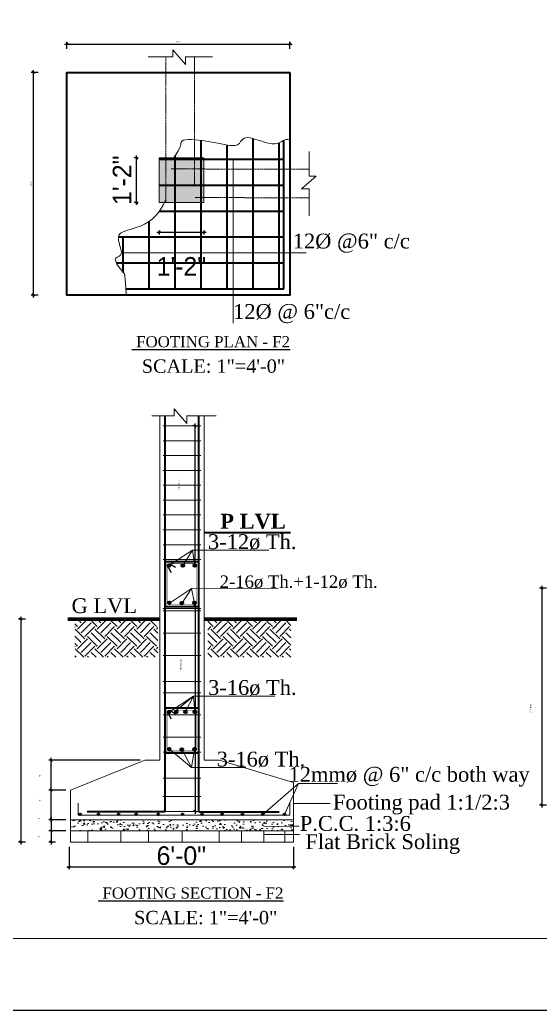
# Model space of a CAD drawing. Header units: inches. Extents: x -5051253 to -5039798, y -3262045 to -3259246.
# Drawn here: x -5041943 to -5041607, y -3262045 to -3261405 of the extents above; entities that cross this region are included whole.
import ezdxf

# ---------------------------------------------------------------- set-up
doc = ezdxf.new("R2010")
doc.units = ezdxf.units.IN
doc.header["$LTSCALE"] = 2
doc.header["$MEASUREMENT"] = 0
doc.header["$PDMODE"] = 34
doc.linetypes.add('ACAD_ISO02W100', pattern=[15, 12, -3])
doc.linetypes.add('HIDDEN', pattern=[0.375, 0.25, -0.125])
doc.layers.get('0').update_dxf_attribs({"linetype": 'CONTINUOUS'})
doc.layers.get('DEFPOINTS').update_dxf_attribs({"color": 141, "linetype": 'CONTINUOUS'})
doc.layers.add('column', color=4, linetype='CONTINUOUS')
for name, color, linetype, lineweight in [('DIM_LINE', 173, 'CONTINUOUS', 20), ('dotted', 131, 'HIDDEN', 13), ('ELE1', 3, 'CONTINUOUS', 9), ('HACTH', 253, 'CONTINUOUS', 5), ('HATCH', 60, 'ACAD_ISO02W100', 13), ('ST-REINFOR', 201, 'CONTINUOUS', 40), ('STIRRUPS', 14, 'CONTINUOUS', 18), ('TEXT', 181, 'CONTINUOUS', 25), ('TRENCH', 1, 'CONTINUOUS', 35), ('WALL ELV', 20, 'CONTINUOUS', 20), ('WALL SEC', 2, 'CONTINUOUS', 35)]:
    doc.layers.add(name, color=color, linetype=linetype, lineweight=lineweight)
doc.styles.add('Lettring Text', font='arial.ttf')
doc.styles.add('NIR', font='COPRGTL.TTF')
doc.styles.add('ordinary', font='times.ttf')
doc.styles.add('TIMES 48', font='times.ttf', dxfattribs={"height": 4})
doc.dimstyles.new('Copy of Standard', dxfattribs={"dimtxt": 6, "dimasz": 2.875, "dimexe": 2, "dimexo": 4, "dimgap": 2, "dimtad": 1, "dimdec": 0, "dimrnd": 1, "dimzin": 0, "dimdsep": 46, "dimlunit": 4, "dimtxsty": 'Lettring Text', "dimcen": 0.1, "dimclrd": 7, "dimclre": 7, "dimclrt": 7, "dimazin": 0, "dimtfac": 0.6450000000000001, "dimtdec": 0, "dimtmove": 1, "dimatfit": 0, "dimfxl": 3, "dimfxlon": 1, "dimtfillclr": 256, "dimtolj": 1, "dimtzin": 0, "dimlwd": -1, "dimlwe": -1, "dimarcsym": 2})
doc.dimstyles.new('nir 48', dxfattribs={"dimscale": 0.5, "dimtxt": 24, "dimasz": 3, "dimexe": 3, "dimexo": 6, "dimgap": 2, "dimtad": 3, "dimdec": 0, "dimzin": 3, "dimlunit": 4, "dimtxsty": 'NIR', "dimblk": 'OBLIQUE', "dimcen": 2.5, "dimdle": 3, "dimclrt": 3, "dimadec": 0, "dimazin": 0, "dimtfac": 1, "dimtdec": 0, "dimtmove": 2, "dimatfit": 3, "dimfxl": 1, "dimarcsym": 0})

# ---------------------------------------------------------------- blocks, each defined once
blk = doc.blocks.new('_Oblique')
at = {"color": 0, "linetype": 'ByBlock', "lineweight": -2}
blk.add_line((-0.5, -0.5), (0.5, 0.5), dxfattribs=at)
blk = doc.blocks.new('*D483')
at = {"layer": 'DEFPOINTS', "color": 0, "transparency": 16777216}
for p in [(-5041910.175535622, -3261921.785811051), (-5041922.796426396, -3261928.985811051), (-5041910.175535622, -3261928.985811051)]:
    blk.add_point(p, dxfattribs=at)
at = {"layer": 'DIM_LINE', "color": 0, "lineweight": -2, "transparency": 16777216}
for p, q in [((-5041913.175535622, -3261921.785811051), (-5041924.296426396, -3261921.785811051)), ((-5041913.175535622, -3261928.985811051), (-5041924.296426396, -3261928.985811051))]:
    blk.add_line(p, q, dxfattribs=at)
at = {"layer": 'DIM_LINE', "color": 0, "linetype": 'ByBlock', "lineweight": -2, "transparency": 16777216}
blk.add_line((-5041922.796426396, -3261920.285811051), (-5041922.796426396, -3261930.485811051), dxfattribs=at)
at = {"layer": 'DIM_LINE', "color": 0, "lineweight": -2, "transparency": 16777216, "xscale": 1.5, "yscale": 1.5, "zscale": 1.5}
for p, rotation in [((-5041922.796426396, -3261921.785811051), 90), ((-5041922.796426396, -3261928.985811051), 270)]:
    blk.add_blockref('_Oblique', p, dxfattribs=dict(at, rotation=rotation))
at = {"layer": 'DIM_LINE', "color": 3, "transparency": 16777216, "insert": (-5041930.604114994, -3261920.675470836), "char_height": 1, "attachment_point": 5, "rotation": 90, "style": 'NIR'}
blk.add_mtext('3"', dxfattribs=at)
blk = doc.blocks.new('*D484')
at = {"layer": 'DEFPOINTS', "color": 0, "transparency": 16777216}
for p in [(-5041912.128926753, -3261792.070644522), (-5041942.379475652, -3261936.185811051), (-5041923.996426397, -3261936.185811051)]:
    blk.add_point(p, dxfattribs=at)
at = {"layer": 'DIM_LINE', "color": 0, "linetype": 'ByBlock', "lineweight": -2, "transparency": 16777216}
blk.add_line((-5041942.379475652, -3261790.570644522), (-5041942.379475652, -3261937.685811051), dxfattribs=at)
at = {"layer": 'DIM_LINE', "color": 0, "lineweight": -2, "transparency": 16777216}
for p, q in [((-5041939.379475652, -3261792.070644522), (-5041943.879475652, -3261792.070644522)), ((-5041939.379475652, -3261936.185811051), (-5041943.879475652, -3261936.185811051))]:
    blk.add_line(p, q, dxfattribs=at)
at = {"layer": 'DIM_LINE', "color": 0, "lineweight": -2, "transparency": 16777216, "xscale": 1.5, "yscale": 1.5, "zscale": 1.5}
for p, rotation in [((-5041942.379475652, -3261792.070644522), 90), ((-5041942.379475652, -3261936.185811051), 270)]:
    blk.add_blockref('_Oblique', p, dxfattribs=dict(at, rotation=rotation))
at = {"layer": 'DIM_LINE', "color": 3, "transparency": 16777216, "insert": (-5041949.911170897, -3261871.927098226), "char_height": 1, "attachment_point": 5, "rotation": 90, "style": 'NIR'}
blk.add_mtext('5\'-0" min.', dxfattribs=at)
blk = doc.blocks.new('*D546')
at = {"layer": 'DEFPOINTS', "color": 0, "transparency": 16777216}
for p in [(-5041922.796426396, -3261902.585811051), (-5041910.175535622, -3261902.585811051), (-5041910.175535622, -3261921.785811051)]:
    blk.add_point(p, dxfattribs=at)
at = {"layer": 'DIM_LINE', "color": 0, "lineweight": -2, "transparency": 16777216}
for p, q in [((-5041913.175535622, -3261902.585811051), (-5041924.296426396, -3261902.585811051)), ((-5041913.175535622, -3261921.785811051), (-5041924.296426396, -3261921.785811051))]:
    blk.add_line(p, q, dxfattribs=at)
at = {"layer": 'DIM_LINE', "color": 0, "linetype": 'ByBlock', "lineweight": -2, "transparency": 16777216}
blk.add_line((-5041922.796426396, -3261923.285811051), (-5041922.796426396, -3261901.085811051), dxfattribs=at)
at = {"layer": 'DIM_LINE', "color": 0, "lineweight": -2, "transparency": 16777216, "xscale": 1.5, "yscale": 1.5, "zscale": 1.5}
for p, rotation in [((-5041922.796426396, -3261902.585811051), 90), ((-5041922.796426396, -3261921.785811051), 270)]:
    blk.add_blockref('_Oblique', p, dxfattribs=dict(at, rotation=rotation))
at = {"layer": 'DIM_LINE', "color": 3, "transparency": 16777216, "insert": (-5041930.079483352, -3261908.991285719), "char_height": 1, "attachment_point": 5, "rotation": 90, "style": 'NIR'}
blk.add_mtext('9"', dxfattribs=at)
blk = doc.blocks.new('*D485')
at = {"layer": 'DEFPOINTS', "color": 0, "transparency": 16777216}
for p in [(-5041934.175493814, -3261438.606589104), (-5041912.575535621, -3261438.606589104), (-5041912.575535621, -3261582.578280299)]:
    blk.add_point(p, dxfattribs=at)
at = {"layer": 'DIM_LINE', "color": 0, "lineweight": -2, "transparency": 16777216}
for p, q in [((-5041931.175493814, -3261438.606589104), (-5041935.675493814, -3261438.606589104)), ((-5041931.175493814, -3261582.578280299), (-5041935.675493814, -3261582.578280299))]:
    blk.add_line(p, q, dxfattribs=at)
at = {"layer": 'DIM_LINE', "color": 0, "linetype": 'ByBlock', "lineweight": -2, "transparency": 16777216}
blk.add_line((-5041934.175493814, -3261584.078280299), (-5041934.175493814, -3261437.106589104), dxfattribs=at)
at = {"layer": 'DIM_LINE', "color": 0, "lineweight": -2, "transparency": 16777216, "xscale": 1.5, "yscale": 1.5, "zscale": 1.5}
for p, rotation in [((-5041934.175493814, -3261438.606589104), 90), ((-5041934.175493814, -3261582.578280299), 270)]:
    blk.add_blockref('_Oblique', p, dxfattribs=dict(at, rotation=rotation))
at = {"layer": 'DIM_LINE', "color": 3, "transparency": 16777216, "insert": (-5041935.693076232, -3261510.592434699), "char_height": 1, "attachment_point": 5, "rotation": 90, "style": 'NIR'}
blk.add_mtext('6\'-0"', dxfattribs=at)
blk = doc.blocks.new('*D486')
at = {"layer": 'DEFPOINTS', "color": 0, "transparency": 16777216}
for p in [(-5041768.575627727, -3261420.328808411), (-5041912.57553562, -3261438.606589102), (-5041768.575627727, -3261438.606589102)]:
    blk.add_point(p, dxfattribs=at)
at = {"layer": 'DIM_LINE', "color": 0, "lineweight": -2, "transparency": 16777216}
for p, q in [((-5041912.57553562, -3261423.328808411), (-5041912.57553562, -3261418.828808411)), ((-5041768.575627727, -3261423.328808411), (-5041768.575627727, -3261418.828808411))]:
    blk.add_line(p, q, dxfattribs=at)
at = {"layer": 'DIM_LINE', "color": 0, "linetype": 'ByBlock', "lineweight": -2, "transparency": 16777216}
blk.add_line((-5041914.07553562, -3261420.328808411), (-5041767.075627727, -3261420.328808411), dxfattribs=at)
at = {"layer": 'DIM_LINE', "color": 0, "lineweight": -2, "transparency": 16777216, "xscale": 1.5, "yscale": 1.5, "zscale": 1.5, "rotation": 180}
blk.add_blockref('_Oblique', (-5041912.57553562, -3261420.328808411), dxfattribs=at)
at = {"layer": 'DIM_LINE', "color": 0, "lineweight": -2, "transparency": 16777216, "xscale": 1.5, "yscale": 1.5, "zscale": 1.5}
blk.add_blockref('_Oblique', (-5041768.575627727, -3261420.328808411), dxfattribs=at)
at = {"layer": 'DIM_LINE', "color": 3, "transparency": 16777216, "insert": (-5041840.575581674, -3261418.811225993), "char_height": 1, "attachment_point": 5, "style": 'NIR'}
blk.add_mtext('6\'-0"', dxfattribs=at)
blk = doc.blocks.new('*D487')
at = {"layer": 'DEFPOINTS', "color": 0, "transparency": 16777216}
for p in [(-5041910.175535622, -3261928.985811051), (-5041922.796426396, -3261936.185811051), (-5041910.175535622, -3261936.185811051)]:
    blk.add_point(p, dxfattribs=at)
at = {"layer": 'DIM_LINE', "color": 0, "lineweight": -2, "transparency": 16777216}
for p, q in [((-5041919.796426396, -3261928.985811051), (-5041924.296426396, -3261928.985811051)), ((-5041919.796426396, -3261936.185811051), (-5041924.296426396, -3261936.185811051))]:
    blk.add_line(p, q, dxfattribs=at)
at = {"layer": 'DIM_LINE', "color": 0, "linetype": 'ByBlock', "lineweight": -2, "transparency": 16777216}
blk.add_line((-5041922.796426396, -3261927.485811051), (-5041922.796426396, -3261937.685811051), dxfattribs=at)
at = {"layer": 'DIM_LINE', "color": 0, "lineweight": -2, "transparency": 16777216, "xscale": 1.5, "yscale": 1.5, "zscale": 1.5}
for p, rotation in [((-5041922.796426396, -3261928.985811051), 90), ((-5041922.796426396, -3261936.185811051), 270)]:
    blk.add_blockref('_Oblique', p, dxfattribs=dict(at, rotation=rotation))
at = {"layer": 'DIM_LINE', "color": 3, "transparency": 16777216, "insert": (-5041930.490862151, -3261932.585811049), "char_height": 1, "attachment_point": 5, "rotation": 90, "style": 'NIR'}
blk.add_mtext('3"', dxfattribs=at)
blk = doc.blocks.new('*D488')
at = {"layer": 'DEFPOINTS', "color": 0, "transparency": 16777216}
for p in [(-5041829.775719834, -3261783.802315679), (-5041829.775719834, -3261916.399860953), (-5041828.154652306, -3261916.399860953)]:
    blk.add_point(p, dxfattribs=at)
at = {"layer": 'DIM_LINE', "color": 0, "lineweight": -2, "transparency": 16777216}
for p, q in [((-5041829.775719834, -3261783.802315679), (-5041831.275719834, -3261783.802315679)), ((-5041829.775719834, -3261916.399860953), (-5041831.275719834, -3261916.399860953))]:
    blk.add_line(p, q, dxfattribs=at)
at = {"layer": 'DIM_LINE', "color": 0, "linetype": 'ByBlock', "lineweight": -2, "transparency": 16777216}
blk.add_line((-5041829.775719834, -3261782.302315679), (-5041829.775719834, -3261917.899860953), dxfattribs=at)
at = {"layer": 'DIM_LINE', "color": 0, "lineweight": -2, "transparency": 16777216, "xscale": 1.5, "yscale": 1.5, "zscale": 1.5}
for p, rotation in [((-5041829.775719834, -3261783.802315679), 90), ((-5041829.775719834, -3261916.399860953), 270)]:
    blk.add_blockref('_Oblique', p, dxfattribs=dict(at, rotation=rotation))
at = {"layer": 'DIM_LINE', "color": 3, "transparency": 16777216, "insert": (-5041838.848171236, -3261821.379257337), "char_height": 1, "attachment_point": 5, "rotation": 90, "style": 'NIR'}
blk.add_mtext('8ø @4" c/c', dxfattribs=at)
blk = doc.blocks.new('*D489')
at = {"layer": 'DEFPOINTS', "color": 0, "transparency": 16777216}
for p in [(-5041826.019923946, -3261667.130542756), (-5041829.823843062, -3261755.002315679), (-5041829.244772617, -3261755.002315679)]:
    blk.add_point(p, dxfattribs=at)
at = {"layer": 'DIM_LINE', "color": 0, "lineweight": -2, "transparency": 16777216}
for p, q in [((-5041829.019923946, -3261667.130542756), (-5041831.323843062, -3261667.130542756)), ((-5041829.823843062, -3261755.002315679), (-5041831.323843062, -3261755.002315679))]:
    blk.add_line(p, q, dxfattribs=at)
at = {"layer": 'DIM_LINE', "color": 0, "linetype": 'ByBlock', "lineweight": -2, "transparency": 16777216}
blk.add_line((-5041829.823843062, -3261665.630542756), (-5041829.823843062, -3261756.502315679), dxfattribs=at)
at = {"layer": 'DIM_LINE', "color": 0, "lineweight": -2, "transparency": 16777216, "xscale": 1.5, "yscale": 1.5, "zscale": 1.5}
for p, rotation in [((-5041829.823843062, -3261667.130542756), 90), ((-5041829.823843062, -3261755.002315679), 270)]:
    blk.add_blockref('_Oblique', p, dxfattribs=dict(at, rotation=rotation))
at = {"layer": 'DIM_LINE', "color": 3, "transparency": 16777216, "insert": (-5041840.044772615, -3261704.75386507), "char_height": 1, "attachment_point": 5, "rotation": 90, "style": 'NIR'}
blk.add_mtext('8ø @4" c/c', dxfattribs=at)
blk = doc.blocks.new('*D490')
at = {"layer": 'DEFPOINTS', "color": 0, "transparency": 16777216}
for p in [(-5041911.087954228, -3261936.185811049), (-5041766.175627726, -3261936.185811049), (-5041766.175627726, -3261952.233241842)]:
    blk.add_point(p, dxfattribs=at)
at = {"layer": 'DIM_LINE', "color": 0, "lineweight": -2, "transparency": 16777216}
for p, q in [((-5041911.087954228, -3261939.185811049), (-5041911.087954228, -3261953.733241842)), ((-5041766.175627726, -3261939.185811049), (-5041766.175627726, -3261953.733241842)), ((-5041912.587954228, -3261952.233241842), (-5041764.675627726, -3261952.233241842))]:
    blk.add_line(p, q, dxfattribs=at)
at = {"layer": 'DIM_LINE', "color": 0, "lineweight": -2, "transparency": 16777216, "xscale": 1.5, "yscale": 1.5, "zscale": 1.5, "rotation": 180}
blk.add_blockref('_Oblique', (-5041911.087954228, -3261952.233241842), dxfattribs=at)
at = {"layer": 'DIM_LINE', "color": 0, "lineweight": -2, "transparency": 16777216, "xscale": 1.5, "yscale": 1.5, "zscale": 1.5}
blk.add_blockref('_Oblique', (-5041766.175627726, -3261952.233241842), dxfattribs=at)
at = {"layer": 'DIM_LINE', "color": 3, "transparency": 16777216, "insert": (-5041838.631790977, -3261945.022252831), "char_height": 12, "attachment_point": 5, "style": 'NIR'}
blk.add_mtext('6\'-0"', dxfattribs=at)
blk = doc.blocks.new('*D491')
at = {"layer": 'DEFPOINTS', "color": 0, "transparency": 16777216}
for p in [(-5041867.530699846, -3261493.966043482), (-5041852.984661369, -3261493.966043482), (-5041852.984661369, -3261522.74909237)]:
    blk.add_point(p, dxfattribs=at)
at = {"layer": 'DIM_LINE', "color": 0, "lineweight": -2, "transparency": 16777216}
for p, q in [((-5041866.530699846, -3261493.966043482), (-5041869.030699846, -3261493.966043482)), ((-5041867.530699846, -3261524.24909237), (-5041867.530699846, -3261492.466043482)), ((-5041866.530699846, -3261522.74909237), (-5041869.030699846, -3261522.74909237))]:
    blk.add_line(p, q, dxfattribs=at)
at = {"layer": 'DIM_LINE', "color": 0, "lineweight": -2, "transparency": 16777216, "xscale": 1.5, "yscale": 1.5, "zscale": 1.5}
for p, rotation in [((-5041867.530699846, -3261493.966043482), 90), ((-5041867.530699846, -3261522.74909237), 270)]:
    blk.add_blockref('_Oblique', p, dxfattribs=dict(at, rotation=rotation))
at = {"layer": 'DIM_LINE', "color": 3, "transparency": 16777216, "insert": (-5041876.917513033, -3261508.357567924), "char_height": 12, "attachment_point": 5, "rotation": 90, "style": 'NIR'}
blk.add_mtext('1\'-2"', dxfattribs=at)
blk = doc.blocks.new('*D492')
at = {"layer": 'DEFPOINTS', "color": 0, "transparency": 16777216}
for p in [(-5041852.984661367, -3261522.745451833), (-5041824.1653034, -3261522.745451833), (-5041824.1653034, -3261541.865403294)]:
    blk.add_point(p, dxfattribs=at)
at = {"layer": 'DIM_LINE', "color": 0, "lineweight": -2, "transparency": 16777216}
for p, q in [((-5041852.984661367, -3261540.865403294), (-5041852.984661367, -3261543.365403294)), ((-5041824.1653034, -3261540.865403294), (-5041824.1653034, -3261543.365403294)), ((-5041854.484661367, -3261541.865403294), (-5041822.6653034, -3261541.865403294))]:
    blk.add_line(p, q, dxfattribs=at)
at = {"layer": 'DIM_LINE', "color": 0, "lineweight": -2, "transparency": 16777216, "xscale": 1.5, "yscale": 1.5, "zscale": 1.5, "rotation": 180}
blk.add_blockref('_Oblique', (-5041852.984661367, -3261541.865403294), dxfattribs=at)
at = {"layer": 'DIM_LINE', "color": 0, "lineweight": -2, "transparency": 16777216, "xscale": 1.5, "yscale": 1.5, "zscale": 1.5}
blk.add_blockref('_Oblique', (-5041824.1653034, -3261541.865403294), dxfattribs=at)
at = {"layer": 'DIM_LINE', "color": 3, "transparency": 16777216, "insert": (-5041838.574982383, -3261564.025842855), "char_height": 12, "attachment_point": 5, "style": 'NIR'}
blk.add_mtext('1\'-2"', dxfattribs=at)
blk = doc.blocks.new('*D494')
at = {"layer": 'DEFPOINTS', "color": 0, "transparency": 16777216}
for p in [(-5041576.355458138, -3261772.107512295), (-5041605.774116943, -3261912.259511745), (-5041587.896601542, -3261912.259511745)]:
    blk.add_point(p, dxfattribs=at)
at = {"layer": 'DIM_LINE', "color": 0, "linetype": 'ByBlock', "lineweight": -2, "transparency": 16777216}
blk.add_line((-5041605.774116943, -3261770.607512295), (-5041605.774116943, -3261913.759511745), dxfattribs=at)
at = {"layer": 'DIM_LINE', "color": 0, "lineweight": -2, "transparency": 16777216}
for p, q in [((-5041602.774116943, -3261772.107512295), (-5041607.274116943, -3261772.107512295)), ((-5041602.774116943, -3261912.259511745), (-5041607.274116943, -3261912.259511745))]:
    blk.add_line(p, q, dxfattribs=at)
at = {"layer": 'DIM_LINE', "color": 0, "lineweight": -2, "transparency": 16777216, "xscale": 1.5, "yscale": 1.5, "zscale": 1.5}
for p, rotation in [((-5041605.774116943, -3261772.107512295), 90), ((-5041605.774116943, -3261912.259511745), 270)]:
    blk.add_blockref('_Oblique', p, dxfattribs=dict(at, rotation=rotation))
at = {"layer": 'DIM_LINE', "color": 3, "transparency": 16777216, "insert": (-5041613.098690568, -3261849.767913522), "char_height": 1, "attachment_point": 5, "rotation": 90, "style": 'NIR', "bg_fill": 3, "box_fill_scale": 1.25, "bg_fill_color": 256, "bg_fill_true_color": 13158600, "bg_fill_transparency": 0}
blk.add_mtext('5\'-0" min.', dxfattribs=at)
blk = doc.blocks.new('*D625')
at = {"layer": 'DEFPOINTS', "color": 0, "transparency": 16777216}
for p in [(-5041922.796426396, -3261883.270644522), (-5041862.175719835, -3261883.270644522), (-5041910.175535622, -3261902.585811051)]:
    blk.add_point(p, dxfattribs=at)
at = {"layer": 'DIM_LINE', "color": 0, "lineweight": -2, "transparency": 16777216}
for p, q in [((-5041865.175719835, -3261883.270644522), (-5041924.296426396, -3261883.270644522)), ((-5041913.175535622, -3261902.585811051), (-5041924.296426396, -3261902.585811051))]:
    blk.add_line(p, q, dxfattribs=at)
at = {"layer": 'DIM_LINE', "color": 0, "linetype": 'ByBlock', "lineweight": -2, "transparency": 16777216}
blk.add_line((-5041922.796426396, -3261904.085811051), (-5041922.796426396, -3261881.770644522), dxfattribs=at)
at = {"layer": 'DIM_LINE', "color": 0, "lineweight": -2, "transparency": 16777216, "xscale": 1.5, "yscale": 1.5, "zscale": 1.5}
for p, rotation in [((-5041922.796426396, -3261883.270644522), 90), ((-5041922.796426396, -3261902.585811051), 270)]:
    blk.add_blockref('_Oblique', p, dxfattribs=dict(at, rotation=rotation))
at = {"layer": 'DIM_LINE', "color": 3, "transparency": 16777216, "insert": (-5041930.079483352, -3261893.115905644), "char_height": 1, "attachment_point": 5, "rotation": 90, "style": 'NIR'}
blk.add_mtext('9"', dxfattribs=at)

msp = doc.modelspace()

# ---------------------------------------------------------------- hatches: boundary and pattern name
at = {"layer": 'column'}
msp.add_hatch(color=256, dxfattribs=at).paths.add_polyline_path([(-5041852.9653034, -3261493.954316202), (-5041852.9653034, -3261522.754316201), (-5041824.1653034, -3261522.754316201), (-5041824.1653034, -3261493.954316202)])
at = {"layer": 'HACTH'}
h = msp.add_hatch(dxfattribs=at)
h.set_pattern_fill('AR-CONC', color=256, scale=1.2, style=0)
h.set_pattern_definition([(49.99999999999999, (-5065767.562562764, -3297089.013747798), (8.607122191209042, -0.753025619791141), [0.8999999999999997, -9.899999999999997]), (355, (-5065767.562562764, -3297089.013747798), (-1.665016003356, 9.026305604400138), [0.7200000000000001, -7.920000000000001]), (100.4514, (-5065766.845302604, -3297089.076499878), (6.942112580568259, 8.27327450473144), [0.7648822799999911, -8.413705343999924]), (46.1842, (-5065767.562562764, -3297086.613747798), (12.80689258350773, -1.986228171948216), [1.35, -14.85]), (96.6356, (-5065766.495321824, -3297086.779267482), (11.21595246658444, 11.6894144508053), [1.147323455999999, -12.620556]), (351.1842, (-5065767.562562764, -3297086.613747798), (11.21594334160353, 11.68942321110389), [1.08, -11.88]), (21, (-5065766.362562764, -3297087.213747798), (7.162884625421539, -4.831426687984064), [0.8999999999999994, -9.899999999999991]), (326.0000000000001, (-5065766.362562764, -3297087.213747798), (2.919783983058981, 8.701800540562232), [0.7199999999999999, -7.919999999999998]), (71.4514, (-5065765.765655967, -3297087.61636707), (10.08267154297788, 3.870365960519428), [0.7648822799999998, -8.413705343999997]), (37.49999999999998, (-5065767.562562764, -3297089.013747798), (0.145918263807488, 3.994726245975737), [0, -7.823999999999999, 0, -8.04, 0, -7.949999999999999]), (7.499999999999998, (-5065767.562562764, -3297089.013747798), (3.156834449305783, 4.732940542588321), [0, -4.584, 0, -7.644, 0, -3.03]), (327.5, (-5065770.238562764, -3297089.013747798), (6.405869234068909, -0.2706584608125575), [0, -3, 0, -9.36, 0, -12.42]), (317.5, (-5065771.438562764, -3297089.013747798), (6.998234032108635, 1.201259787987811), [0, -3.899999999999999, 0, -6.215999999999998, 0, -8.819999999999997])])
h.paths.add_polyline_path([(-5041910.17553562, -3261928.985811049), (-5041766.175627726, -3261928.985811049), (-5041766.175627726, -3261921.785811049), (-5041910.17553562, -3261921.785811049)])
at = {"layer": 'HATCH'}
h = msp.add_hatch(dxfattribs=at)
h.set_pattern_fill('EARTH', color=256, scale=36, angle=45, style=0)
h.set_pattern_definition([(45, (-5129456.2327554, -3301705.321716148), (1.06581410364015e-15, 12.72792206135785), [8.999999999999996, -8.999999999999996]), (45, (-5129458.619240786, -3301702.935230762), (1.06581410364015e-15, 12.72792206135785), [8.999999999999996, -8.999999999999996]), (45, (-5129461.005726173, -3301700.548745376), (1.06581410364015e-15, 12.72792206135785), [8.999999999999996, -8.999999999999996]), (135, (-5129461.005726173, -3301698.957755118), (-12.72792206135785, 1.06581410364015e-15), [8.999999999999996, -8.999999999999996]), (135, (-5129458.619240786, -3301696.571269732), (-12.72792206135785, 1.06581410364015e-15), [8.999999999999996, -8.999999999999996]), (135, (-5129456.2327554, -3301694.184784345), (-12.72792206135785, 1.06581410364015e-15), [8.999999999999996, -8.999999999999996])])
h.paths.add_polyline_path([(-5041853.687748325, -3261793.228590109), (-5041907.45533555, -3261793.228590109), (-5041907.45533555, -3261816.75780654), (-5041853.687748325, -3261816.75780654)])
h = msp.add_hatch(dxfattribs=at)
h.set_pattern_fill('EARTH', color=256, scale=36, angle=45, style=0)
h.set_pattern_definition([(45, (-5129457.704926071, -3301705.321716148), (1.06581410364015e-15, 12.72792206135785), [8.999999999999996, -8.999999999999996]), (45, (-5129460.091411457, -3301702.935230762), (1.06581410364015e-15, 12.72792206135785), [8.999999999999996, -8.999999999999996]), (45, (-5129462.477896844, -3301700.548745376), (1.06581410364015e-15, 12.72792206135785), [8.999999999999996, -8.999999999999996]), (135, (-5129462.477896844, -3301698.957755118), (-12.72792206135785, 1.06581410364015e-15), [8.999999999999996, -8.999999999999996]), (135, (-5129460.091411457, -3301696.571269732), (-12.72792206135785, 1.06581410364015e-15), [8.999999999999996, -8.999999999999996]), (135, (-5129457.704926071, -3301694.184784345), (-12.72792206135785, 1.06581410364015e-15), [8.999999999999996, -8.999999999999996])])
h.paths.add_polyline_path([(-5041767.802793325, -3261793.228590109), (-5041821.57038055, -3261793.228590109), (-5041821.57038055, -3261816.75780654), (-5041767.802793325, -3261816.75780654)])
at = {"layer": 'WALL SEC'}
for points in [[(-5041847.468335029, -3261757.462487764, 1), (-5041845.740335029, -3261757.462487764, 1)], [(-5041845.703355542, -3261757.462487764, -1), (-5041847.431355543, -3261757.462487764, -1)], [(-5041845.703355542, -3261757.462487764, -1), (-5041847.431355543, -3261757.462487764, -1)], [(-5041838.436474591, -3261757.336245196, 1), (-5041836.70847459, -3261757.336245196, 1)], [(-5041836.671495105, -3261757.336245196, -1), (-5041838.399495104, -3261757.336245196, -1)], [(-5041836.671495105, -3261757.336245196, -1), (-5041838.399495104, -3261757.336245196, -1)], [(-5041830.700362418, -3261757.328768048, 1), (-5041828.972362419, -3261757.328768048, 1)], [(-5041828.935382932, -3261757.328768048, -1), (-5041830.663382933, -3261757.328768048, -1)], [(-5041828.935382932, -3261757.328768048, -1), (-5041830.663382933, -3261757.328768048, -1)], [(-5041847.200878821, -3261781.474843482, 1), (-5041845.472878821, -3261781.474843482, 1)], [(-5041839.116718863, -3261781.691588206, -1), (-5041837.388718862, -3261781.691588206, -1)], [(-5041837.351739377, -3261781.691588206, 1), (-5041839.079739377, -3261781.691588206, 1)], [(-5041837.351739377, -3261781.691588206, 1), (-5041839.079739377, -3261781.691588206, 1)], [(-5041831.043344555, -3261781.545076089, 1), (-5041829.315344555, -3261781.545076089, 1)], [(-5041829.27836507, -3261781.545076089, -1), (-5041831.006365069, -3261781.545076089, -1)], [(-5041829.27836507, -3261781.545076089, -1), (-5041831.006365069, -3261781.545076089, -1)], [(-5041847.468335029, -3261852.130816607, 1), (-5041845.740335029, -3261852.130816607, 1)], [(-5041845.703355543, -3261852.130816607, -1), (-5041847.431355543, -3261852.130816607, -1)], [(-5041845.703355543, -3261852.130816607, -1), (-5041847.431355543, -3261852.130816607, -1)], [(-5041842.731309521, -3261852.004574039, 1), (-5041841.003309521, -3261852.004574039, 1)], [(-5041840.966330036, -3261852.004574039, -1), (-5041842.694330035, -3261852.004574039, -1)], [(-5041840.966330036, -3261852.004574039, -1), (-5041842.694330035, -3261852.004574039, -1)], [(-5041836.731309521, -3261852.004574039, 1), (-5041835.003309521, -3261852.004574039, 1)], [(-5041834.966330036, -3261852.004574039, -1), (-5041836.694330035, -3261852.004574039, -1)], [(-5041834.966330036, -3261852.004574039, -1), (-5041836.694330035, -3261852.004574039, -1)], [(-5041830.700362418, -3261851.997096891, 1), (-5041828.972362419, -3261851.997096891, 1)], [(-5041828.935382932, -3261851.997096891, -1), (-5041830.663382933, -3261851.997096891, -1)], [(-5041828.935382932, -3261851.997096891, -1), (-5041830.663382933, -3261851.997096891, -1)], [(-5041847.200878821, -3261876.143172325, 1), (-5041845.472878822, -3261876.143172325, 1)], [(-5041839.116718863, -3261876.359917049, -1), (-5041837.388718862, -3261876.359917049, -1)], [(-5041837.351739377, -3261876.359917049, 1), (-5041839.079739377, -3261876.359917049, 1)], [(-5041837.351739377, -3261876.359917049, 1), (-5041839.079739377, -3261876.359917049, 1)], [(-5041831.043344555, -3261876.213404933, 1), (-5041829.315344555, -3261876.213404933, 1)], [(-5041829.27836507, -3261876.213404933, -1), (-5041831.006365069, -3261876.213404933, -1)], [(-5041829.27836507, -3261876.213404933, -1), (-5041831.006365069, -3261876.213404933, -1)], [(-5041904.588551028, -3261918.252262001, 0.4079589239661823), (-5041904.001391124, -3261918.852124596), (-5041903.975710931, -3261918.852124596, 0.407958923949568), (-5041903.388551028, -3261918.252262001, 1)], [(-5041892.799054883, -3261918.252262001, 0.4079589239661823), (-5041892.21189498, -3261918.852124596), (-5041892.186214787, -3261918.852124596, 0.407958923949568), (-5041891.599054884, -3261918.252262001, 1)], [(-5041879.7307704, -3261918.252262001, 0.4079589239661823), (-5041879.143610496, -3261918.852124596), (-5041879.117930303, -3261918.852124596, 0.407958923949568), (-5041878.5307704, -3261918.252262001, 1)], [(-5041868.407973766, -3261918.252262001, 0.4079589239661823), (-5041867.820813863, -3261918.852124596), (-5041867.79513367, -3261918.852124596, 0.407958923949568), (-5041867.207973767, -3261918.252262001, 1)], [(-5041854.073086114, -3261918.262394289, 0.4079589239661823), (-5041853.485926209, -3261918.862256884), (-5041853.460246017, -3261918.862256884, 0.407958923949568), (-5041852.873086113, -3261918.262394289, 1)], [(-5041838.375013385, -3261918.252262001, 0.4079589239661823), (-5041837.787853481, -3261918.852124596), (-5041837.762173289, -3261918.852124596, 0.407958923949568), (-5041837.175013386, -3261918.252262001, 1)], [(-5041825.840871142, -3261918.252262001, 0.4079589239661823), (-5041825.253711239, -3261918.852124596), (-5041825.228031047, -3261918.852124596, 0.407958923949568), (-5041824.640871142, -3261918.252262001, 1)], [(-5041812.798266848, -3261918.252262001, 0.4079589239661823), (-5041812.211106944, -3261918.852124596), (-5041812.185426751, -3261918.852124596, 0.407958923949568), (-5041811.598266847, -3261918.252262001, 1)], [(-5041799.729982361, -3261918.252262001, 0.4079589239661823), (-5041799.142822457, -3261918.852124596), (-5041799.117142265, -3261918.852124596, 0.407958923949568), (-5041798.529982361, -3261918.252262001, 1)], [(-5041786.636017683, -3261918.252262001, 0.4079589239661823), (-5041786.048857779, -3261918.852124596), (-5041786.023177586, -3261918.852124596, 0.407958923949568), (-5041785.436017683, -3261918.252262001, 1)], [(-5041772.63444305, -3261918.252262001, 0.4079589239661823), (-5041772.047283147, -3261918.852124596), (-5041772.021602954, -3261918.852124596, 0.407958923949568), (-5041771.43444305, -3261918.252262001, 1)]]:
    msp.add_hatch(color=256, dxfattribs=at).paths.add_polyline_path(points)

# ---------------------------------------------------------------- linework, layer by layer
at = {"layer": 'column'}
for p, q in [((-5041847.775719833, -3261757.402315677), (-5041845.203479752, -3261761.82167576)), ((-5041846.036260615, -3261756.279776786), (-5041842.404338523, -3261758.54974427)), ((-5041847.775719834, -3261852.07064452), (-5041845.203479752, -3261856.490004603)), ((-5041846.036260615, -3261850.948105629), (-5041842.404338523, -3261853.218073113))]:
    msp.add_line(p, q, dxfattribs=at)
at = {"layer": 'column', "const_width": 0.24}
for points in [[(-5041829.775719833, -3261756.202315677), (-5041846.575719833, -3261756.202315677, 0.414213562373095), (-5041847.775719833, -3261757.402315677), (-5041847.775719833, -3261781.402315677, 0.414213562373095), (-5041846.575719833, -3261782.602315677), (-5041829.775719833, -3261782.602315677, 0.414213562373095), (-5041828.575719833, -3261781.402315677), (-5041828.575719833, -3261757.402315677, 0.4142135623730446)], [(-5041829.775719834, -3261850.870644521), (-5041846.575719833, -3261850.870644521, 0.414213562373095), (-5041847.775719834, -3261852.07064452), (-5041847.775719834, -3261876.07064452, 0.414213562373095), (-5041846.575719833, -3261877.27064452), (-5041829.775719834, -3261877.27064452, 0.414213562373095), (-5041828.575719833, -3261876.07064452), (-5041828.575719833, -3261852.07064452, 0.4142135623730446)]]:
    msp.add_lwpolyline(points, format="xyb", close=True, dxfattribs=at)
at = {"layer": 'DEFPOINTS'}
msp.add_lwpolyline([(-5039797.870395573, -3259796.884182261), (-5042975.470395572, -3259796.884182261), (-5042975.470395572, -3262044.852702364), (-5039797.870395573, -3262044.852702364)], close=True, dxfattribs=at)
at = {"layer": 'DIM_LINE'}
msp.add_lwpolyline([(-5041852.984661367, -3261522.749092368), (-5041852.984661367, -3261493.96604348), (-5041824.1653034, -3261493.96604348), (-5041824.1653034, -3261522.745451833), (-5041852.984661367, -3261522.745451833)], dxfattribs=at)
at = {"layer": 'DIM_LINE', "const_width": 2.4}
for points in [[(-5041912.128926751, -3261792.07064452), (-5041852.575719833, -3261792.07064452)], [(-5041823.775719833, -3261792.07064452), (-5041763.985458335, -3261792.07064452)]]:
    msp.add_lwpolyline(points, dxfattribs=at)
at = {"layer": 'DIM_LINE'}
for points, knots in [([(-5041768.575627727, -3261482.530086232), (-5041772.300402748, -3261480.699674475), (-5041775.398863542, -3261489.006867738), (-5041798.051017202, -3261477.612664308), (-5041800.98820277, -3261486.061197225), (-5041807.945723625, -3261486.563708139), (-5041842.041065507, -3261478.358497129), (-5041838.542277546, -3261486.324019739), (-5041843.554576424, -3261493.96604348)], [37.10832287472554, 37.10832287472554, 37.10832287472554, 37.10832287472554, 43.24257587675626, 49.95233997564786, 54.99789177259862, 60.97886947335294, 73.41885241833833, 74.95632560051894, 74.95632560051894, 74.95632560051894, 74.95632560051894]), ([(-5041848.840393305, -3261521.002484367), (-5041849.201794719, -3261522.034142878), (-5041852.764318981, -3261530.85766776), (-5041865.244809815, -3261540.25021537), (-5041882.667499843, -3261541.381793016), (-5041874.713723002, -3261558.062112203), (-5041886.02053998, -3261557.233724566), (-5041875.170322019, -3261568.984963312), (-5041875.17231252, -3261568.984963312), (-5041874.204987643, -3261582.285238481)], [32.72133739977775, 32.72133739977775, 32.72133739977775, 32.72133739977775, 33.91915946492475, 43.24257587675626, 49.95233997564786, 54.99789177259862, 60.97886947335294, 73.41885241833833, 75.37712308521508, 75.37712308521508, 75.37712308521508, 75.37712308521508])]:
    msp.add_open_spline(points, degree=3, knots=knots, dxfattribs=at)
at = {"layer": 'dotted'}
for p, q in [((-5041848.696157242, -3261522.749092368), (-5041848.696157242, -3261428.56688147)), ((-5041830.184957243, -3261428.56688147), (-5041830.184957243, -3261511.141730472)), ((-5041845.204245399, -3261501.06362158), (-5041756.041604987, -3261501.171848805)), ((-5041829.778907808, -3261519.57482158), (-5041756.041604987, -3261519.683048805))]:
    msp.add_line(p, q, dxfattribs=at)
at = {"layer": 'ELE1'}
msp.add_lwpolyline([(-5042929.152622636, -3259843.201955198), (-5039844.1881685, -3259843.201955198), (-5039844.1881685, -3261998.534929427), (-5042929.152622636, -3261998.534929427)], close=True, dxfattribs=at)
msp.add_lwpolyline([(-5042929.152622636, -3259843.201955198), (-5039844.1881685, -3259843.201955198), (-5039844.1881685, -3261998.534929427), (-5042929.152622636, -3261998.534929427)], close=True, dxfattribs=at)
at = {"layer": 'HACTH'}
for p, q in [((-5041899.025224812, -3261928.985811049), (-5041899.025224812, -3261936.185811049)), ((-5041877.775719833, -3261928.985811049), (-5041877.775719833, -3261936.185811048)), ((-5041877.775719833, -3261928.985811049), (-5041877.775719833, -3261936.185811048)), ((-5041859.775719833, -3261928.985811049), (-5041859.775719833, -3261936.185811049)), ((-5041838.175719833, -3261928.985811049), (-5041838.175719833, -3261936.185811049)), ((-5041814.175719833, -3261928.985811049), (-5041814.175719833, -3261936.185811049)), ((-5041799.775719833, -3261928.985811049), (-5041799.775719833, -3261936.185811049)), ((-5041785.375719833, -3261928.98581105), (-5041785.375719833, -3261936.18581105)), ((-5041771.796001032, -3261928.985811049), (-5041771.796001032, -3261936.185811049))]:
    msp.add_line(p, q, dxfattribs=at)
at = {"layer": 'HATCH', "linetype": 'Continuous'}
for points in [[(-5041860.112919833, -3261428.56688147), (-5041844.198467707, -3261428.56688147), (-5041844.204775202, -3261424.023687504), (-5041835.974968182, -3261433.485949745), (-5041835.971267708, -3261428.56688147), (-5041818.486325884, -3261428.56688147)], [(-5041756.041604987, -3261489.755086214), (-5041756.041604987, -3261505.66953834), (-5041751.49841102, -3261505.663230846), (-5041760.960673262, -3261513.893037865), (-5041756.041604987, -3261513.89673834), (-5041756.041604987, -3261531.381680163)], [(-5041857.712919833, -3261660.587167238), (-5041843.315319833, -3261660.587167238), (-5041843.321627328, -3261656.043973272), (-5041835.091820308, -3261665.506235513), (-5041835.088119833, -3261660.587167238), (-5041816.086325885, -3261660.587167238)]]:
    msp.add_lwpolyline(points, dxfattribs=at)
at = {"layer": 'ST-REINFOR'}
for p, q in [((-5041825.80911252, -3261578.356453072), (-5041825.798342489, -3261482.867266303)), ((-5041792.209112734, -3261578.360242748), (-5041792.198182459, -3261481.450311034)), ((-5041772.310978645, -3261578.464680297), (-5041772.300402748, -3261482.530086232)), ((-5041809.009112627, -3261578.35834791), (-5041808.998644901, -3261485.5494522)), ((-5041775.409112841, -3261578.362137585), (-5041775.398483397, -3261484.119429799)), ((-5041852.984661367, -3261494.643470858), (-5041772.300205234, -3261494.64347627)), ((-5041842.609112413, -3261578.354558234), (-5041842.599427912, -3261492.489897338)), ((-5041852.984661367, -3261511.443470858), (-5041772.30020636, -3261511.443476269)), ((-5041852.587616107, -3261528.243470884), (-5041772.300207486, -3261528.24347627)), ((-5041859.409112306, -3261578.352663396), (-5041859.404208879, -3261534.877924933)), ((-5041879.187241619, -3261545.0434691), (-5041772.300208614, -3261545.04347627)), ((-5041876.207926888, -3261567.841570648), (-5041876.205355537, -3261545.0434693)), ((-5041880.592044307, -3261561.843469006), (-5041772.30020974, -3261561.843476269)), ((-5041874.585035045, -3261578.464680297), (-5041772.310978645, -3261578.464680297)), ((-5041848.975719833, -3261916.637879281), (-5041848.975719833, -3261660.587167238)), ((-5041827.375719833, -3261916.637879281), (-5041827.375719833, -3261660.587167238)), ((-5041823.775719833, -3261735.983952998), (-5041768.134471201, -3261735.983952998)), ((-5041848.975719833, -3261916.637879281), (-5041899.375719833, -3261916.637879281)), ((-5041827.375719833, -3261916.637879281), (-5041775.450255454, -3261916.637879281))]:
    msp.add_line(p, q, dxfattribs=at)
at = {"layer": 'STIRRUPS'}
for p, q in [((-5041850.331515723, -3261667.130542754), (-5041826.019923944, -3261667.130542754)), ((-5041850.331515723, -3261676.730542754), (-5041826.019923944, -3261676.730542754)), ((-5041850.331515723, -3261686.330542754), (-5041826.019923944, -3261686.330542754)), ((-5041850.331515723, -3261695.930542754), (-5041826.019923944, -3261695.930542754)), ((-5041850.331515723, -3261695.930542754), (-5041826.019923944, -3261695.930542754)), ((-5041850.331515723, -3261705.530542754), (-5041826.019923944, -3261705.530542754)), ((-5041850.331515723, -3261715.130542754), (-5041826.019923944, -3261715.130542754)), ((-5041850.331515723, -3261724.730542754), (-5041826.019923944, -3261724.730542754)), ((-5041850.331515723, -3261734.330542754), (-5041826.019923944, -3261734.330542754)), ((-5041850.331515723, -3261743.930542754), (-5041826.019923944, -3261743.930542754)), ((-5041850.331515723, -3261753.530542754), (-5041825.959383805, -3261753.530542754)), ((-5041850.331515723, -3261785.135747413), (-5041826.019923944, -3261785.135747413)), ((-5041850.331515723, -3261786.799860951), (-5041826.019923944, -3261786.799860951)), ((-5041850.331515723, -3261801.199860951), (-5041826.019923944, -3261801.199860951)), ((-5041850.331515723, -3261815.599860951), (-5041826.019923944, -3261815.599860951)), ((-5041850.331515723, -3261832.399860951), (-5041826.019923944, -3261832.399860951)), ((-5041850.331515723, -3261839.599860951), (-5041826.019923944, -3261839.599860951)), ((-5041850.331515723, -3261839.599860951), (-5041826.019923944, -3261839.599860951)), ((-5041850.331515723, -3261853.999860951), (-5041826.019923944, -3261853.999860951)), ((-5041850.331515723, -3261868.399860951), (-5041826.019923944, -3261868.399860951)), ((-5041850.331515723, -3261877.999860951), (-5041826.019923944, -3261877.999860951)), ((-5041850.331515723, -3261877.999860951), (-5041826.019923944, -3261877.999860951)), ((-5041850.331515723, -3261877.999860951), (-5041826.019923944, -3261877.999860951)), ((-5041850.331515723, -3261894.799860951), (-5041826.019923944, -3261894.799860951)), ((-5041850.331515723, -3261906.799860951), (-5041826.019923944, -3261906.799860951)), ((-5041850.331515723, -3261916.399860951), (-5041826.019923944, -3261916.399860951))]:
    msp.add_line(p, q, dxfattribs=at)
at = {"layer": 'TRENCH'}
msp.add_lwpolyline([(-5041768.575627727, -3261438.606589102), (-5041768.575627727, -3261582.578280297), (-5041912.57553562, -3261582.578280297), (-5041912.57553562, -3261438.606589102), (-5041768.575627727, -3261438.606589102)], dxfattribs=at)
for points in [[(-5041827.375719833, -3261755.002315677), (-5041848.975719833, -3261755.002315677), (-5041848.975719833, -3261783.802315677), (-5041827.375719833, -3261783.802315677)], [(-5041827.375719833, -3261849.67064452), (-5041848.975719834, -3261849.67064452), (-5041848.975719834, -3261878.47064452), (-5041827.375719833, -3261878.47064452)]]:
    msp.add_lwpolyline(points, close=True, dxfattribs=at)
at = {"layer": 'WALL ELV'}
for p, q in [((-5041852.575719833, -3261883.27064452), (-5041852.575719833, -3261660.587167238)), ((-5041823.775719833, -3261883.27064452), (-5041823.775719833, -3261660.587167238)), ((-5041862.175719833, -3261883.27064452), (-5041910.17553562, -3261902.585811049)), ((-5041852.575719833, -3261883.27064452), (-5041862.175719833, -3261883.27064452)), ((-5041823.775719833, -3261883.27064452), (-5041814.175719833, -3261883.27064452)), ((-5041814.175719833, -3261883.27064452), (-5041766.175627726, -3261897.67064452)), ((-5041766.175627726, -3261921.67064452), (-5041766.175627726, -3261897.67064452)), ((-5041910.17553562, -3261921.785811049), (-5041910.17553562, -3261902.585811049)), ((-5041905.179096355, -3261911.00228675), (-5041905.179096355, -3261918.852124596)), ((-5041768.575627727, -3261911.00228675), (-5041768.575627727, -3261918.852124596)), ((-5041905.179096355, -3261918.852124596), (-5041768.575627727, -3261918.852124596)), ((-5041910.17553562, -3261921.785811049), (-5041910.17553562, -3261928.985811049)), ((-5041910.17553562, -3261921.785811049), (-5041766.175627726, -3261921.785811049)), ((-5041766.175627726, -3261921.67064452), (-5041766.175627726, -3261936.185811049)), ((-5041910.17553562, -3261928.985811049), (-5041910.17553562, -3261936.185811049)), ((-5041910.17553562, -3261928.985811049), (-5041766.175627726, -3261928.985811049)), ((-5041910.17553562, -3261936.185811049), (-5041766.175627726, -3261936.185811049))]:
    msp.add_line(p, q, dxfattribs=at)
at = {"layer": 'WALL SEC'}
for centre, radius in [((-5041846.604335029, -3261757.462487764), 0.864), ((-5041846.567355543, -3261757.462487764), 0.864), ((-5041846.567355543, -3261757.462487764), 0.864), ((-5041837.572474591, -3261757.336245196), 0.864), ((-5041837.535495104, -3261757.336245196), 0.864), ((-5041837.535495104, -3261757.336245196), 0.864), ((-5041829.836362419, -3261757.328768048), 0.864), ((-5041829.799382932, -3261757.328768048), 0.864), ((-5041829.799382932, -3261757.328768048), 0.864), ((-5041846.33166098, -3261781.475678357), 0.864), ((-5041838.252718863, -3261781.691588206), 0.864), ((-5041838.215739377, -3261781.691588206), 0.864), ((-5041838.215739377, -3261781.691588206), 0.864), ((-5041830.179344555, -3261781.545076089), 0.864), ((-5041830.142365069, -3261781.545076089), 0.864), ((-5041830.142365069, -3261781.545076089), 0.864), ((-5041846.604335029, -3261852.130816607), 0.864), ((-5041846.567355543, -3261852.130816607), 0.864), ((-5041846.567355543, -3261852.130816607), 0.864), ((-5041841.867309521, -3261852.004574039), 0.864), ((-5041841.830330035, -3261852.004574039), 0.864), ((-5041841.830330035, -3261852.004574039), 0.864), ((-5041835.867309521, -3261852.004574039), 0.864), ((-5041835.830330035, -3261852.004574039), 0.864), ((-5041835.830330035, -3261852.004574039), 0.864), ((-5041829.836362419, -3261851.997096891), 0.864), ((-5041829.799382932, -3261851.997096891), 0.864), ((-5041829.799382932, -3261851.997096891), 0.864), ((-5041846.33166098, -3261876.1440072), 0.864), ((-5041838.252718863, -3261876.359917049), 0.864), ((-5041838.215739377, -3261876.359917049), 0.864), ((-5041838.215739377, -3261876.359917049), 0.864), ((-5041830.179344555, -3261876.213404933), 0.864), ((-5041830.14236507, -3261876.213404933), 0.864), ((-5041830.14236507, -3261876.213404933), 0.864), ((-5041903.988551028, -3261918.252262001), 0.6), ((-5041892.199054884, -3261918.252262001), 0.6), ((-5041879.130770399, -3261918.252262001), 0.6), ((-5041867.807973767, -3261918.252262001), 0.6), ((-5041853.473086113, -3261918.262394289), 0.6), ((-5041837.775013385, -3261918.252262001), 0.6), ((-5041825.240871143, -3261918.252262001), 0.6), ((-5041812.198266848, -3261918.252262001), 0.6), ((-5041799.129982362, -3261918.252262001), 0.6), ((-5041786.036017683, -3261918.252262001), 0.6), ((-5041772.03444305, -3261918.252262001), 0.6)]:
    msp.add_circle(centre, radius, dxfattribs=at)

# ---------------------------------------------------------------- texts
at = {"char_height": 9.6, "attachment_point": 5, "style": 'ordinary'}
for s, insert, width in [('{\\fTimes New Roman|b1|i0|c0|p18;P LVL}', (-5041792.305946563, -3261728.906561117), 346.7512433673888), ('{\\fTimes New Roman|b0|i0|c0|p18;G LVL}', (-5041888.387364854, -3261783.496407532), 109.3320804652053)]:
    msp.add_mtext(s, dxfattribs=dict(at, insert=insert, width=width))
at = {"layer": 'TEXT', "style": 'TIMES 48'}
for s, p in [('%%U FOOTING PLAN - F2', (-5041870.512338759, -3261616.330635358)), ('%%U FOOTING SECTION - F2', (-5041892.266601316, -3261972.730635358))]:
    msp.add_text(s, height=7.199999999999999, dxfattribs=at).set_placement(p)
at = {"layer": 'TEXT', "attachment_point": 7, "style": 'TIMES 48'}
for s, insert, char_height in [('12Ø @6" c/c', (-5041766.646778657, -3261555.254113138), 9.6), ('12Ø @ 6"c/c ', (-5041805.151703671, -3261600.791191586), 9.6), ('3-12ø Th.', (-5041821.417277151, -3261747.381277059), 9.6), ('2-16ø Th.+1-12ø Th.', (-5041813.85913077, -3261772.341670846), 8), ('3-16ø Th.', (-5041821.330907597, -3261841.648821111), 9.6), ('3-16ø Th.', (-5041815.761400193, -3261887.937173635), 9.6), ('12mmø @ 6" c/c both way', (-5041769.353915189, -3261900.344436616), 9.6), ('Footing pad 1:1/2:3', (-5041740.724002083, -3261918.325839525), 9.6), ('P.C.C. 1:3:6', (-5041762.034835511, -3261929.124564748), 9.6), ('Flat Brick Soling', (-5041758.434927618, -3261943.862894383), 9.6)]:
    msp.add_mtext(s, dxfattribs=dict(at, insert=insert, char_height=char_height))
at = {"layer": 'TEXT', "char_height": 8.639999999999999, "width": 259.7180952380952, "attachment_point": 5, "style": 'TIMES 48'}
for insert in [(-5041817.873881068, -3261628.600205727), (-5041822.865882626, -3261985.079891555)]:
    msp.add_mtext('SCALE: 1"=4\'-0"', dxfattribs=dict(at, insert=insert))

# ---------------------------------------------------------------- dimensions: what is measured, and where the dimension line sits
at = {"layer": 'DIM_LINE'}
for base, p1, p2, angle, text, override, picture, middle in [((-5041768.575627727, -3261420.328808411), (-5041912.57553562, -3261438.606589102), (-5041768.575627727, -3261438.606589102), 180, '6\'-0"', {"dimtxt": 2, "dimfxl": 6, "dimfxlon": 1, "dimarcsym": 1}, '*D486', (-5041840.575581674, -3261418.811225993)), ((-5041934.175493814, -3261438.606589104), (-5041912.57553562, -3261582.578280297), (-5041912.57553562, -3261438.606589102), 90, '6\'-0"', {"dimtxt": 2, "dimfxl": 6, "dimfxlon": 1, "dimarcsym": 1}, '*D485', (-5041935.693076232, -3261510.592434699)), ((-5041867.530699846, -3261493.966043482), (-5041852.984661367, -3261522.749092368), (-5041852.984661367, -3261493.96604348), 90, '1\'-2"', {"dimfxl": 2, "dimfxlon": 1}, '*D491', (-5041876.917513033, -3261508.357567924))]:
    dim = msp.add_linear_dim(base=base, p1=p1, p2=p2, angle=angle, text=text, dimstyle='nir 48', override=override, dxfattribs=at)
    dim.commit()
    dim.dimension.update_dxf_attribs({"geometry": picture, "text_midpoint": middle})
dim = msp.add_linear_dim(base=(-5041824.1653034, -3261541.865403294), p1=(-5041852.984661367, -3261522.745451833), p2=(-5041824.1653034, -3261522.745451833), text='1\'-2"', dimstyle='nir 48', override={"dimfxl": 2, "dimfxlon": 1}, dxfattribs=at)
dim.commit()
dim.dimension.update_dxf_attribs({"geometry": '*D492', "text_midpoint": (-5041838.574982383, -3261564.025842855)})
for base, p1, p2, angle, text, override, picture, middle in [((-5041829.823843062, -3261755.002315679), (-5041826.019923944, -3261667.130542754), (-5041829.244772615, -3261755.002315677), 270, '8ø @4" c/c', {"dimtxt": 2, "dimfxl": 6, "dimfxlon": 1, "dimarcsym": 1}, '*D489', (-5041840.044772615, -3261704.75386507)), ((-5041829.775719834, -3261916.399860953), (-5041829.775719833, -3261783.802315677), (-5041828.154652304, -3261916.399860951), 270, '8ø @4" c/c', {"dimtxt": 2, "dimfxl": 6, "dimfxlon": 1, "dimarcsym": 1}, '*D488', (-5041838.848171236, -3261821.379257337)), ((-5041942.379475652, -3261936.185811051), (-5041912.128926751, -3261792.07064452), (-5041923.996426395, -3261936.185811049), 90, '5\'-0" min.', {"dimtxt": 2, "dimfxl": 6, "dimfxlon": 1, "dimarcsym": 1}, '*D484', (-5041949.911170897, -3261871.927098226)), ((-5041922.796426396, -3261883.270644522), (-5041910.17553562, -3261902.585811049), (-5041862.175719833, -3261883.27064452), 90, '9"', {"dimtxt": 2, "dimfxl": 6, "dimarcsym": 1}, '*D625', (-5041930.079483352, -3261893.115905644)), ((-5041922.796426396, -3261902.585811051), (-5041910.17553562, -3261921.785811049), (-5041910.17553562, -3261902.585811049), 90, '9"', {"dimtxt": 2, "dimfxl": 6, "dimarcsym": 1}, '*D546', (-5041930.079483352, -3261908.991285719)), ((-5041922.796426396, -3261928.985811051), (-5041910.17553562, -3261921.785811049), (-5041910.17553562, -3261928.985811049), 90, '3"', {"dimtxt": 2, "dimfxl": 6, "dimarcsym": 1}, '*D483', (-5041930.604114994, -3261920.675470836)), ((-5041922.796426396, -3261936.185811051), (-5041910.17553562, -3261928.985811049), (-5041910.17553562, -3261936.185811049), 90, '3"', {"dimtxt": 2, "dimfxl": 6, "dimfxlon": 1, "dimarcsym": 1}, '*D487', (-5041930.490862151, -3261932.585811049))]:
    dim = msp.add_linear_dim(base=base, p1=p1, p2=p2, angle=angle, text=text, dimstyle='nir 48', override=override, dxfattribs=at)
    dim.commit()
    dim.dimension.update_dxf_attribs({"geometry": picture, "text_midpoint": middle, "dimtype": 160})
dim = msp.add_linear_dim(base=(-5041766.175627726, -3261952.233241842), p1=(-5041911.087954228, -3261936.185811049), p2=(-5041766.175627726, -3261936.185811049), text='6\'-0"', dimstyle='nir 48', dxfattribs=at)
dim.commit()
dim.dimension.update_dxf_attribs({"geometry": '*D490', "text_midpoint": (-5041838.631790977, -3261945.022252831)})

# ---------------------------------------------------------------- leaders
at = {"layer": 'HATCH', "linetype": 'Continuous'}
for points in [[(-5041805.144450951, -3261494.643474067), (-5041805.144451022, -3261515.023100599)], [(-5041805.144451022, -3261511.443474066), (-5041805.144451022, -3261528.712058169)], [(-5041805.144450721, -3261528.243474067), (-5041805.144451022, -3261549.793658169)], [(-5041805.144451022, -3261545.06801259), (-5041805.151703671, -3261577.99349835)], [(-5041876.20748781, -3261555.253999879), (-5041757.892498431, -3261555.254113138)], [(-5041859.407487707, -3261555.254032097), (-5041757.892498431, -3261555.254113138)], [(-5041842.607487709, -3261555.255005767), (-5041757.892498431, -3261555.254113138)], [(-5041825.809345562, -3261555.254113138), (-5041757.892498431, -3261555.254113138)], [(-5041809.007487456, -3261555.254651729), (-5041757.892498431, -3261555.254113138)], [(-5041792.207487357, -3261555.254713475), (-5041757.892498431, -3261555.254113138)], [(-5041775.407487306, -3261555.255216419), (-5041757.892498431, -3261555.254113138)], [(-5041805.148146231, -3261561.843474066), (-5041805.151703671, -3261600.791191586)], [(-5041846.567355543, -3261757.195048331), (-5041831.464398185, -3261747.381277059), (-5041786.434880968, -3261747.381277059)], [(-5041837.535495104, -3261757.336245196), (-5041831.464398185, -3261747.381277059), (-5041782.140046039, -3261747.381277059)], [(-5041829.801112134, -3261757.563649273), (-5041831.464398185, -3261747.381277059), (-5041786.434880968, -3261747.381277059)], [(-5041846.33166098, -3261781.80254667), (-5041832.001877805, -3261772.27590935), (-5041775.941306483, -3261772.530198597)], [(-5041838.215739377, -3261782.018456519), (-5041832.001877805, -3261772.27590935), (-5041775.941306483, -3261772.530198597)], [(-5041830.142365069, -3261781.733148938), (-5041832.001877805, -3261772.27590935), (-5041775.941306483, -3261772.530198597)], [(-5041846.567355543, -3261852.130816607), (-5041830.816751096, -3261841.791365989), (-5041786.434880968, -3261841.791365989)], [(-5041841.848819778, -3261851.140771904), (-5041830.816751096, -3261841.791365989), (-5041778.118741372, -3261841.791365989)], [(-5041835.855722335, -3261851.696145185), (-5041830.816751096, -3261841.791365989), (-5041789.831612211, -3261841.725295509)], [(-5041829.801112134, -3261851.762215666), (-5041830.816751096, -3261841.791365989), (-5041783.77700201, -3261841.791365989)], [(-5041846.33166098, -3261876.1440072), (-5041832.001877805, -3261888.07064452), (-5041796.917203621, -3261888.034861905)], [(-5041838.230330035, -3261876.136715001), (-5041832.001877805, -3261888.07064452), (-5041796.917203621, -3261888.034861905)], [(-5041830.14236507, -3261876.213404933), (-5041832.001877805, -3261888.07064452), (-5041796.917203621, -3261888.034861905)], [(-5041786.036017683, -3261918.252262001), (-5041762.876386831, -3261898.29681952), (-5041737.689393091, -3261898.241156047)], [(-5041772.03444305, -3261918.252262001), (-5041762.876386831, -3261898.29681952), (-5041737.689393091, -3261898.241156047)], [(-5041766.168315127, -3261911.214417549), (-5041748.441017653, -3261911.214417549), (-5041742.53012324, -3261911.214417549)], [(-5041785.375719833, -3261931.38581105), (-5041767.432643433, -3261931.333323719), (-5041762.310842834, -3261931.333323719)], [(-5041785.347100366, -3261926.036012502), (-5041767.577403012, -3261925.859775626), (-5041762.444255807, -3261925.84985421)]]:
    msp.add_leader(points, dimstyle='Copy of Standard', override={"dimasz": 2, "dimtad": 0}, dxfattribs=at)

# ---------------------------------------------------------------- next in the draw order: dimensions: what is measured, and where the dimension line sits
at = {"layer": 'DIM_LINE'}
dim = msp.add_linear_dim(base=(-5041605.774116943, -3261912.259511745), p1=(-5041576.355458136, -3261772.107512293), p2=(-5041587.89660154, -3261912.259511743), angle=90, text='5\'-0" min.', dimstyle='nir 48', override={"dimtxt": 2, "dimfxl": 6, "dimfxlon": 1, "dimtfill": 1, "dimarcsym": 1}, dxfattribs=at)
dim.commit()
dim.dimension.update_dxf_attribs({"geometry": '*D494', "text_midpoint": (-5041613.098690568, -3261849.767913522), "dimtype": 160})

doc.saveas('drawing.dxf')
